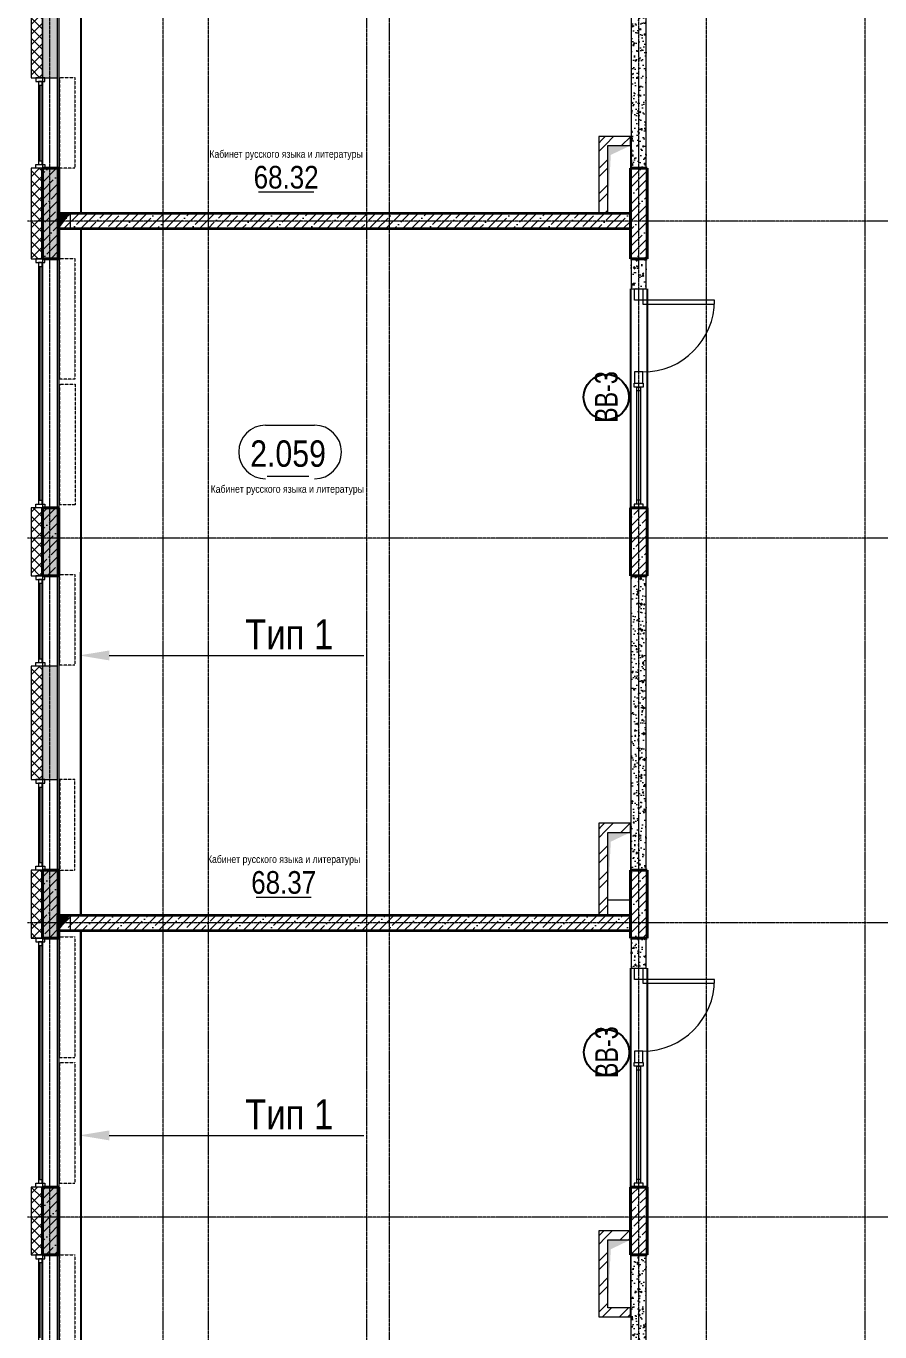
# Model space of a CAD drawing. Header units: millimetres. Extents: x -65509 to 912790, y 446 to 713294.
# Drawn here: x 236380 to 247690, y 167156 to 184458 of the extents above; entities that cross this region are included whole.
import ezdxf
from ezdxf import colors
from ezdxf.entities.mleader import LeaderData, LeaderLine
from ezdxf.enums import TextEntityAlignment as Align
from ezdxf.math import Vec2, Vec3

# ---------------------------------------------------------------- set-up
doc = ezdxf.new("R2010")
doc.units = ezdxf.units.MM
doc.linetypes.add('CENTER2', pattern=[28.575, 19.05, -3.175, 3.175, -3.175])
doc.linetypes.add('HIDDEN2', pattern=[4.7625, 3.175, -1.5875])
doc.layers.get('Defpoints').update_dxf_attribs({"color": 250})
for name, color, linetype, lineweight in [('A-AREA', 250, 'Continuous', 15), ('A-Wall_Материал_Газоблок_Контур', 250, 'Continuous', 0), ('АР_Area', 250, 'Continuous', 5), ('АР_Витраж', 250, 'Continuous', 13), ('АР_Витраж марка', 250, 'Continuous', 9), ('АР_Двери_витраж', 250, 'Continuous', 9), ('АР_Колонны', 250, 'Continuous', 30), ('АР_Окна', 250, 'Continuous', 5), ('АР_площадь пом', 250, 'Continuous', 5), ('АР_Стены ЖБ', 250, 'Continuous', 35), ('АР_Стены кирпич', 250, 'Continuous', 20), ('АР_Стены ПЕНОблок', 250, 'Continuous', 20), ('АР_Утеплитель', 250, 'Continuous', 0), ('АР_Штриховка', 250, 'Continuous', 0), ('КМ_Фахверки', 250, 'Continuous', 25), ('ОВ_Отопление', 250, 'Continuous', 5), ('ОВ_Шахты', 250, 'Continuous', 5), ('Размеры зашивки ГКЛ', 250, 'Continuous', 0), ('РД_Оси_100', 250, 'Continuous', 0), ('РД_проем_инж перемыч_фахверк', 250, 'Continuous', 18)]:
    doc.layers.add(name, color=color, linetype=linetype, lineweight=lineweight)
doc.layers.add('АР_Отопительные приборы', color=1, linetype='HIDDEN2', lineweight=0, true_color=0xff0000)
doc.layers.add('Зашивка радиаторов тип 1 (фанера и МДФ)', color=7, linetype='Continuous', lineweight=0, true_color=0x000085)
doc.layers.add('РД_Витраж_вн', color=250, linetype='Continuous')
doc.layers.add('РД_Проем', color=250, linetype='Continuous', lineweight=0, plot=False)
doc.styles.add('Arial_09', font='ARIALN.TTF', dxfattribs={"width": 0.9})
doc.styles.add('style1', font='ARIALN.TTF')
pattern_1 = [(45, (142195.16, 127275.07), (-112.2532, 112.2532), []), (45, (142307.41, 127275.07), (-112.2532, 112.2532), [198.4375, -39.6875, 0, -39.6875])]
pattern_2 = [(45, (142195.16, 127275.07), (-112.2532, 112.2532), []), (45, (142307.41, 127275.07), (-112.2532, 112.2532), [198.4375, -39.6875, 0, -39.6875])]
pattern_3 = [(45, (142195.16, 127275.07), (-168.3798, 168.3798), []), (45, (142307.4, 127275.07), (-168.3798, 168.3798), [])]
pattern_4 = [(45, (142195.16, 127275.07), (-168.3798, 168.3798), []), (45, (142307.4, 127275.07), (-168.3798, 168.3798), [])]

# ---------------------------------------------------------------- blocks, each defined once
blk = doc.blocks.new('СОШ_2200_АР_ОСИ_М100_28.05.24')
at = {"layer": 'РД_Оси_100', "linetype": 'CENTER2'}
for p, q in [((94500, -6155), (94500, 139938.679)), ((96000, -6155), (96000, 139938.679)), ((102300, -6155), (102300, 139938.679)), ((119910, 54600), (94200, 54600)), ((119910, 50400), (94200, 50400)), ((119910, 45300), (94200, 45300)), ((119910, 41400), (94200, 41400))]:
    blk.add_line(p, q, dxfattribs=at)
for points in [[(96600, -6155), (96600, 139938.679)], [(98700, -6194.98), (98700, 139538.679), (98550, 139938.679)], [(99000, -6195.83), (99000, 139538.679), (99150, 139938.679)], [(103200, -6155), (103200, 139938.679)], [(105300, -6155), (105300, 139938.679)]]:
    blk.add_lwpolyline(points, dxfattribs=at)
blk = doc.blocks.new('otv_в_стене')
at = {"linetype": 'Continuous'}
blk.add_lwpolyline([(0, -1), (0, 0), (1, 0), (1, -1)], close=True, dxfattribs=at)
blk.add_solid([(0, -1), (0, 0), (0.5, -0.5), (1, 0)], dxfattribs=at)
blk = doc.blocks.new('otv')
at = {"linetype": 'Continuous'}
blk.add_lwpolyline([(0, -1), (0, 0), (1, 0), (1, -1)], close=True, dxfattribs=at)
blk.add_solid([(0, -1), (0, 0), (0.135, -0.137), (1, 0)], dxfattribs=at)
blk = doc.blocks.new('MOK-МаркаПом_овал_ареал')
for p, q in [((-2.99, 3.76), (3.52, 3.76)), ((-2.75, -3), (2.75, -3))]:
    blk.add_line(p, q)
for centre, radius, start, end in [((-2.99, 0.21), 3.55, 90, 270), ((3.52, 0.21), 3.55, 270, 90), ((-7.41, 0), 7.16, 0, 0.001)]:
    blk.add_arc(centre, radius, start, end)
at = {"color": 0, "style": 'style1'}
blk.add_attdef('АР-ПОМЕЩЕНИЕ:НОМЕР', text='', height=3, dxfattribs=at).set_placement((0.26, 0), align=Align.MIDDLE)
blk = doc.blocks.new('MOK-МаркаПомещения1')
at = {"layer": 'A-AREA', "color": 0}
blk.add_line((-3.65, -1.94), (3.65, -1.94), dxfattribs=at)
at = {"layer": 'A-AREA', "color": 0, "style": 'style1'}
blk.add_attdef('АР-ПОМЕЩЕНИЕ:ПЛОЩАДЬ', text='', height=3, dxfattribs=at).set_placement((0, 0), align=Align.MIDDLE)
at = {"layer": 'Defpoints', "style": 'style1', "flags": 8}
blk.add_attdef('АР-ПОМЕЩЕНИЕ:НАИМЕНОВАНИЕ', text='', height=1, dxfattribs=at).set_placement((0, 2.96), align=Align.MIDDLE)
blk = doc.blocks.new('МаркаВитража1')
at = {"layer": 'Defpoints'}
blk.add_circle((0, 0), 3, dxfattribs=at)
at = {"color": 0, "linetype": 'ByBlock', "lineweight": -2, "style": 'Arial_09', "width": 0.9}
blk.add_attdef('АР-ОКНО:НАИМЕНОВАНИЕ', text='', height=3, dxfattribs=at).set_placement((0, 0), align=Align.MIDDLE)

msp = doc.modelspace()

# ---------------------------------------------------------------- hatches: boundary and pattern name
at = {"layer": 'АР_Штриховка', "linetype": 'Continuous', "lineweight": 0}
h = msp.add_hatch(dxfattribs=at)
h.set_pattern_fill('ANSI37', color=256, scale=30, style=0)
h.set_pattern_definition([(45, (142195.16, 127275.07), (-67.35192, 67.35192), []), (135, (142195.16, 127275.07), (-67.35192, -67.35192), [])])
h.paths.add_polyline_path([(236445.157, 141375.073), (236595.157, 141375.073), (236595.157, 148675.073), (236445.157, 148675.073)], flags=0)
h.paths.add_polyline_path([(236445.157, 151075.073), (236595.157, 151075.073), (236595.157, 152275.073), (236445.157, 152275.073)], flags=0)
h.paths.add_polyline_path([(236445.157, 153475.073), (236595.157, 153475.073), (236595.157, 154375.073), (236445.157, 154375.073)], flags=0)
h.paths.add_polyline_path([(236445.157, 156475.073), (236595.157, 156475.073), (236595.157, 158575.073), (236445.157, 158575.073)], flags=0)
h.paths.add_polyline_path([(236445.157, 159775.073), (236595.157, 159775.073), (236595.157, 160675.073), (236445.157, 160675.073)], flags=0)
h.paths.add_polyline_path([(236445.157, 163975.073), (236595.157, 163975.073), (236595.157, 164875.073), (236445.157, 164875.073)], flags=0)
h.paths.add_polyline_path([(236445.157, 166075.073), (236595.157, 166075.073), (236595.157, 166975.073), (236445.157, 166975.073)], flags=0)
h.paths.add_polyline_path([(236445.157, 168175.073), (236595.157, 168175.073), (236595.157, 169075.073), (236445.157, 169075.073)], flags=0)
h.paths.add_polyline_path([(236445.157, 172375.073), (236595.157, 172375.073), (236595.157, 173275.073), (236445.157, 173275.073)], flags=0)
h.paths.add_polyline_path([(236445.157, 174475.073), (236595.157, 174475.073), (236595.157, 175975.073), (236445.157, 175975.073)], flags=0)
h.paths.add_polyline_path([(236445.157, 177175.073), (236595.157, 177175.073), (236595.157, 178075.073), (236445.157, 178075.073)], flags=0)
h.paths.add_polyline_path([(236445.157, 181375.073), (236595.157, 181375.073), (236595.157, 182575.073), (236445.157, 182575.073)], flags=0)
h.paths.add_polyline_path([(236445.157, 183775.073), (236595.157, 183775.073), (236595.157, 184675.073), (236445.157, 184675.073)], flags=0)
h.paths.add_polyline_path([(236445.157, 185875.073), (236595.157, 185875.073), (236595.157, 186775.073), (236445.157, 186775.073)], flags=0)
h.paths.add_polyline_path([(236445.157, 190075.073), (236595.157, 190075.073), (236595.157, 191375.073), (236445.157, 191375.073)], flags=0)
h = msp.add_hatch(dxfattribs=at)
h.set_pattern_fill('AR-CONC', color=256, style=0)
h.set_pattern_definition([(50, (142195.16, 127275.07), (182.18467, -15.93909), [19.05, -209.55]), (355, (142195.16, 127275.07), (-35.24342, 191.05685), [15.24, -167.64058]), (100.45144, (142210.34, 127273.74), (146.94125, 175.11775), [16.19, -178.09024]), (46.1842, (142195.16, 127325.87), (271.07904, -42.04233), [28.575, -314.325]), (96.63556, (142217.75, 127322.37), (237.40413, 247.4261), [24.285, -267.1356]), (351.18415, (142195.16, 127325.87), (237.4041, 247.4261), [22.86, -251.4597]), (21, (142220.56, 127313.17), (151.6144, -102.2652), [19.05, -209.55]), (326, (142220.56, 127313.17), (61.80203, 184.18797), [15.24, -167.64]), (71.45144, (142233.2, 127304.65), (213.41642, 81.92277), [16.19, -178.08994]), (37.5, (142195.16, 127275.07), (3.088603, 84.55504), [0, -165.608, 0, -170.18, 0, -168.275]), (7.5, (142195.16, 127275.07), (66.81966, 100.180575), [0, -97.028, 0, -161.798, 0, -64.135]), (327.5, (142138.515, 127275.07), (135.590595, -5.728744), [0, -63.5, 0, -198.12, 0, -262.89]), (317.5, (142113.12, 127275.07), (148.12918, 25.42649), [0, -82.55, 0, -131.572, 0, -186.69])])
h.paths.add_polyline_path([(236595.157, 141375.073), (236795.157, 141375.073), (236795.157, 148675.073), (236595.157, 148675.073)], flags=0)
h.paths.add_polyline_path([(236595.157, 151075.073), (236795.157, 151075.073), (236795.157, 152275.073), (236595.157, 152275.073)], flags=0)
h.paths.add_polyline_path([(236595.157, 153475.073), (236795.157, 153475.073), (236795.157, 154375.073), (236595.157, 154375.073)], flags=0)
h.paths.add_polyline_path([(236595.157, 156475.073), (236795.157, 156475.073), (236795.157, 158575.073), (236595.157, 158575.073)], flags=0)
h.paths.add_polyline_path([(236595.157, 159775.073), (236795.157, 159775.073), (236795.157, 160675.073), (236595.157, 160675.073)], flags=0)
h.paths.add_polyline_path([(236595.157, 163975.073), (236795.157, 163975.073), (236795.157, 164875.073), (236595.157, 164875.073)], flags=0)
h.paths.add_polyline_path([(236595.157, 166075.073), (236795.157, 166075.073), (236795.157, 166975.073), (236595.157, 166975.073)], flags=0)
h.paths.add_polyline_path([(236595.157, 168175.073), (236795.157, 168175.073), (236795.157, 169075.073), (236595.157, 169075.073)], flags=0)
h.paths.add_polyline_path([(236595.157, 172375.073), (236795.157, 172375.073), (236795.157, 173275.073), (236595.157, 173275.073)], flags=0)
h.paths.add_polyline_path([(236595.157, 174475.073), (236795.157, 174475.073), (236795.157, 175975.073), (236595.157, 175975.073)], flags=0)
h.paths.add_polyline_path([(236595.157, 177175.073), (236795.157, 177175.073), (236795.157, 178075.073), (236595.157, 178075.073)], flags=0)
h.paths.add_polyline_path([(236595.157, 181375.073), (236795.157, 181375.073), (236795.157, 182575.073), (236595.157, 182575.073)], flags=0)
h.paths.add_polyline_path([(236595.157, 183775.073), (236795.157, 183775.073), (236795.157, 184675.073), (236595.157, 184675.073)], flags=0)
h.paths.add_polyline_path([(236595.157, 185875.073), (236795.157, 185875.073), (236795.157, 186775.073), (236595.157, 186775.073)], flags=0)
h.paths.add_polyline_path([(236595.157, 190075.073), (236795.157, 190075.073), (236795.157, 191375.073), (236595.157, 191375.073)], flags=0)
h = msp.add_hatch(dxfattribs=at)
h.set_pattern_fill('AR-CONC', color=256, angle=-315, style=0)
h.set_pattern_definition([(95, (142195.16, 127275.07), (140.09465, 117.55338), [19.05, -209.55]), (40, (142195.16, 127275.07), (-160.01845, 110.17673), [15.24, -167.64058]), (145.45144, (142206.83, 127284.87), (-19.9238, 227.7301), [16.19, -178.09024]), (91.1842, (142159.24, 127311), (221.41024, 161.9534), [28.575, -314.325]), (141.63556, (142177.7, 127324.5), (-7.0866, 342.82676), [24.285, -267.1356]), (36.18415, (142159.24, 127311), (-7.0866, 342.82676), [22.85997, -251.4597]), (66, (142186.18, 127319.97), (179.51998, 34.89515), [19.05, -209.55]), (11, (142186.18, 127319.97), (-86.53993, 173.9412), [15.24, -167.64]), (116.45145, (142201.14, 127322.88), (92.98005, 208.83634), [16.19, -178.08994]), (82.5, (142195.16, 127275.07), (-57.60547, 61.973414), [0, -165.608, 0, -170.18, 0, -168.275]), (52.5, (142195.16, 127275.07), (-23.58973, 118.087), [0, -97.028, 0, -161.798, 0, -64.135]), (12.5, (142155.105, 127235.02), (99.927863, 91.826196), [0, -63.5, 0, -198.12, 0, -262.89]), (2.5, (142137.14, 127217.06), (86.7639, 122.72239), [0, -82.55, 0, -131.572, 0, -186.69])])
h.paths.add_polyline_path([(244595.157, 185576.073), (244395.157, 185576.073), (244395.157, 182875.073), (244595.157, 182875.073)], flags=0)
h.paths.add_polyline_path([(244595.157, 182875.073), (244395.157, 182875.073), (244395.157, 182574.071), (244595.157, 182574.071)], flags=0)
h = msp.add_hatch(dxfattribs=at)
h.set_pattern_fill('ANSI32', color=256, scale=25, style=0)
h.set_pattern_definition(pattern_3)
h.paths.add_polyline_path([(243965.157, 181975.073), (244085.157, 181975.073), (244085.157, 182875.073), (243965.157, 182995.073)], flags=0)
h = msp.add_hatch(dxfattribs=at)
h.set_pattern_fill('ANSI32', color=256, scale=25, style=0)
h.set_pattern_definition(pattern_4)
h.paths.add_polyline_path([(243965.157, 182995.073), (244085.157, 182875.073), (244385.157, 182875.073), (244385.157, 182995.073)], flags=0)
at = {"layer": 'АР_Штриховка', "linetype": 'Continuous', "lineweight": 5}
h = msp.add_hatch(dxfattribs=at)
h.set_pattern_fill('ANSI35', color=256, scale=25, style=0)
h.set_pattern_definition(pattern_2)
h.paths.add_polyline_path([(236595.157, 181375.073), (236815.157, 181375.073), (236815.157, 182575.073), (236595.157, 182575.073)], flags=0)
h = msp.add_hatch(dxfattribs=at)
h.set_pattern_fill('ANSI35', color=256, scale=25, style=0)
h.set_pattern_definition(pattern_2)
h.paths.add_polyline_path([(244385.157, 181375.073), (244605.157, 181375.073), (244605.157, 182575.071), (244385.157, 182575.071)], flags=0)
h = msp.add_hatch(dxfattribs=at)
h.set_pattern_fill('ANSI35', color=256, scale=25, style=0)
h.set_pattern_definition([(45, (142195.16, 127275.07), (-112.2532, 112.2532), []), (45, (142307.41, 127275.07), (-112.2532, 112.2532), [198.4375, -39.6875, 0, -39.6875])])
h.paths.add_polyline_path([(236815.157, 181975.073), (236815.157, 181775.073), (244385.157, 181775.073), (244385.157, 181975.073)], flags=0)
at = {"layer": 'АР_Штриховка', "linetype": 'Continuous', "lineweight": 0}
h = msp.add_hatch(dxfattribs=at)
h.set_pattern_fill('AR-CONC', color=256, angle=-315, style=0)
h.set_pattern_definition([(95, (142195.16, 127275.07), (140.09465, 117.55338), [19.05, -209.55]), (40, (142195.16, 127275.07), (-160.01845, 110.17673), [15.24, -167.64058]), (145.45144, (142206.83, 127284.87), (-19.9238, 227.7301), [16.19, -178.09024]), (91.1842, (142159.24, 127311), (221.41024, 161.9534), [28.575, -314.325]), (141.63556, (142177.7, 127324.5), (-7.0866, 342.82676), [24.285, -267.1356]), (36.18415, (142159.24, 127311), (-7.0866, 342.82676), [22.86, -251.4597]), (66, (142186.18, 127319.97), (179.51998, 34.89515), [19.05, -209.55]), (11, (142186.18, 127319.97), (-86.53993, 173.9412), [15.24, -167.64]), (116.45145, (142201.14, 127322.88), (92.98005, 208.83634), [16.19, -178.08994]), (82.5, (142195.16, 127275.07), (-57.60547, 61.973414), [0, -165.608, 0, -170.18, 0, -168.275]), (52.5, (142195.16, 127275.07), (-23.58973, 118.087), [0, -97.028, 0, -161.798, 0, -64.135]), (12.5, (142155.105, 127235.02), (99.927863, 91.826196), [0, -63.5, 0, -198.12, 0, -262.89]), (2.5, (142137.14, 127217.06), (86.7639, 122.72239), [0, -82.55, 0, -131.572, 0, -186.69])])
h.paths.add_polyline_path([(244595.157, 181376.073), (244395.157, 181376.073), (244395.157, 180975.073), (244595.157, 180975.073)], flags=0)
h.paths.add_polyline_path([(244595.157, 178074.925), (244395.157, 178074.925), (244395.157, 178074.073), (244595.157, 178074.073)], flags=0)
at = {"layer": 'АР_Штриховка', "linetype": 'Continuous', "lineweight": 5}
h = msp.add_hatch(dxfattribs=at)
h.set_pattern_fill('ANSI35', color=256, scale=25, style=0)
h.set_pattern_definition(pattern_1)
h.paths.add_polyline_path([(236815.157, 178075.073), (236595.157, 178075.073), (236595.157, 177175.073), (236815.157, 177175.073)], flags=0)
h = msp.add_hatch(dxfattribs=at)
h.set_pattern_fill('ANSI35', color=256, scale=25, style=0)
h.set_pattern_definition(pattern_1)
h.paths.add_polyline_path([(244605.157, 178075.073), (244385.157, 178075.073), (244385.157, 177175.073), (244605.157, 177175.073)], flags=0)
at = {"layer": 'АР_Штриховка', "linetype": 'Continuous', "lineweight": 0}
h = msp.add_hatch(dxfattribs=at)
h.set_pattern_fill('AR-CONC', color=256, angle=-315, style=0)
h.set_pattern_definition([(95, (142195.16, 127275.07), (140.09465, 117.55338), [19.05, -209.55]), (40, (142195.16, 127275.07), (-160.01845, 110.17673), [15.24, -167.64058]), (145.45144, (142206.83, 127284.87), (-19.9238, 227.7301), [16.19, -178.09024]), (91.1842, (142159.24, 127311), (221.41024, 161.9534), [28.575, -314.325]), (141.63556, (142177.7, 127324.5), (-7.0866, 342.82676), [24.285, -267.1356]), (36.18415, (142159.24, 127311), (-7.0866, 342.82676), [22.86, -251.4597]), (66, (142186.18, 127319.97), (179.51998, 34.89515), [19.05, -209.55]), (11, (142186.18, 127319.97), (-86.53993, 173.9412), [15.24, -167.64]), (116.45145, (142201.14, 127322.88), (92.98005, 208.83634), [16.19, -178.08994]), (82.5, (142195.16, 127275.07), (-57.60547, 61.973414), [0, -165.608, 0, -170.18, 0, -168.275]), (52.5, (142195.16, 127275.07), (-23.58973, 118.087), [0, -97.028, 0, -161.798, 0, -64.135]), (12.5, (142155.105, 127235.02), (99.927863, 91.826196), [0, -63.5, 0, -198.12, 0, -262.89]), (2.5, (142137.14, 127217.06), (86.7639, 122.72239), [0, -82.55, 0, -131.572, 0, -186.69])])
h.paths.add_polyline_path([(244595.157, 177176.073), (244395.157, 177176.073), (244395.157, 173775.073), (244595.157, 173775.073)], flags=0)
h.paths.add_polyline_path([(244595.157, 173775.073), (244395.157, 173775.073), (244395.157, 173274.073), (244595.157, 173274.073)], flags=0)
h = msp.add_hatch(dxfattribs=at)
h.set_pattern_fill('ANSI32', color=256, scale=25, style=0)
h.set_pattern_definition([(45, (142195.16, 127275.07), (-168.3798, 168.3798), []), (45, (142307.4, 127275.07), (-168.3798, 168.3798), [])])
h.paths.add_polyline_path([(243965.157, 172675.073), (244085.157, 172675.073), (244085.157, 173775.073), (243965.157, 173895.073)], flags=0)
h = msp.add_hatch(dxfattribs=at)
h.set_pattern_fill('ANSI32', color=256, scale=25, style=0)
h.set_pattern_definition(pattern_4)
h.paths.add_polyline_path([(243965.157, 173895.073), (244085.157, 173775.073), (244385.157, 173775.073), (244385.157, 173895.073)], flags=0)
at = {"layer": 'АР_Штриховка', "linetype": 'Continuous', "lineweight": 5}
h = msp.add_hatch(dxfattribs=at)
h.set_pattern_fill('ANSI35', color=256, scale=25, style=0)
h.set_pattern_definition(pattern_1)
h.paths.add_polyline_path([(236815.157, 173275.073), (236595.157, 173275.073), (236595.157, 172375.073), (236815.157, 172375.073)], flags=0)
h = msp.add_hatch(dxfattribs=at)
h.set_pattern_fill('ANSI35', color=256, scale=25, style=0)
h.set_pattern_definition(pattern_1)
h.paths.add_polyline_path([(244605.157, 173275.073), (244385.157, 173275.073), (244385.157, 172375.073), (244605.157, 172375.073)], flags=0)
h = msp.add_hatch(dxfattribs=at)
h.set_pattern_fill('ANSI35', color=256, scale=25, style=0)
h.set_pattern_definition([(45, (142195.16, 127275.07), (-112.2532, 112.2532), []), (45, (142307.41, 127275.07), (-112.2532, 112.2532), [198.4375, -39.6875, 0, -39.6875])])
h.paths.add_polyline_path([(236795.157, 172675.073), (236795.157, 172475.073), (244385.157, 172475.073), (244385.157, 172675.073)], flags=0)
at = {"layer": 'АР_Штриховка', "linetype": 'Continuous', "lineweight": 0}
h = msp.add_hatch(dxfattribs=at)
h.set_pattern_fill('AR-CONC', color=256, angle=-315, style=0)
h.set_pattern_definition([(95, (142195.16, 127275.07), (140.09465, 117.55338), [19.05, -209.55]), (40, (142195.16, 127275.07), (-160.01845, 110.17673), [15.24, -167.64058]), (145.45144, (142206.83, 127284.87), (-19.9238, 227.7301), [16.19, -178.09024]), (91.1842, (142159.24, 127311), (221.41024, 161.9534), [28.575, -314.325]), (141.63556, (142177.7, 127324.5), (-7.0866, 342.82676), [24.285, -267.1356]), (36.18415, (142159.24, 127311), (-7.0866, 342.82676), [22.86, -251.4597]), (66, (142186.18, 127319.97), (179.51998, 34.89515), [19.05, -209.55]), (11, (142186.18, 127319.97), (-86.53993, 173.9412), [15.24, -167.64]), (116.45145, (142201.14, 127322.88), (92.98005, 208.83634), [16.19, -178.08994]), (82.5, (142195.16, 127275.07), (-57.60547, 61.973414), [0, -165.608, 0, -170.18, 0, -168.275]), (52.5, (142195.16, 127275.07), (-23.58973, 118.087), [0, -97.028, 0, -161.798, 0, -64.135]), (12.5, (142155.105, 127235.02), (99.927863, 91.826196), [0, -63.5, 0, -198.12, 0, -262.89]), (2.5, (142137.14, 127217.06), (86.7639, 122.72239), [0, -82.55, 0, -131.572, 0, -186.69])])
h.paths.add_polyline_path([(244595.157, 172376.073), (244395.157, 172376.073), (244395.157, 171975.073), (244595.157, 171975.073)], flags=0)
h.paths.add_polyline_path([(244595.157, 169074.925), (244395.157, 169074.925), (244395.157, 169074.073), (244595.157, 169074.073)], flags=0)
at = {"layer": 'АР_Штриховка', "linetype": 'Continuous', "lineweight": 5}
h = msp.add_hatch(dxfattribs=at)
h.set_pattern_fill('ANSI35', color=256, scale=25, style=0)
h.set_pattern_definition(pattern_1)
h.paths.add_polyline_path([(236815.157, 169075.073), (236595.157, 169075.073), (236595.157, 168175.073), (236815.157, 168175.073)], flags=0)
h = msp.add_hatch(dxfattribs=at)
h.set_pattern_fill('ANSI35', color=256, scale=25, style=0)
h.set_pattern_definition(pattern_1)
h.paths.add_polyline_path([(244605.157, 169075.073), (244385.157, 169075.073), (244385.157, 168175.073), (244605.157, 168175.073)], flags=0)
at = {"layer": 'АР_Штриховка', "linetype": 'Continuous', "lineweight": 0}
h = msp.add_hatch(dxfattribs=at)
h.set_pattern_fill('ANSI32', color=256, scale=25, style=0)
h.set_pattern_definition(pattern_3)
h.paths.add_polyline_path([(243965.157, 167355.073), (244085.157, 167475.073), (244085.157, 168375.073), (243965.157, 168495.073)], flags=0)
h = msp.add_hatch(dxfattribs=at)
h.set_pattern_fill('ANSI32', color=256, scale=25, style=0)
h.set_pattern_definition(pattern_4)
h.paths.add_polyline_path([(243965.157, 168495.073), (244085.157, 168375.073), (244385.157, 168375.073), (244385.157, 168495.073)], flags=0)
h = msp.add_hatch(dxfattribs=at)
h.set_pattern_fill('AR-CONC', color=256, angle=-315, style=0)
h.set_pattern_definition([(95, (142195.16, 127275.07), (140.09465, 117.55338), [19.05, -209.55]), (40, (142195.16, 127275.07), (-160.01845, 110.17673), [15.24, -167.64058]), (145.45144, (142206.83, 127284.87), (-19.9238, 227.7301), [16.19, -178.09024]), (91.1842, (142159.24, 127311), (221.41024, 161.9534), [28.575, -314.325]), (141.63556, (142177.7, 127324.5), (-7.0866, 342.82676), [24.285, -267.1356]), (36.18415, (142159.24, 127311), (-7.0866, 342.82676), [22.86, -251.4597]), (66, (142186.18, 127319.97), (179.51998, 34.89515), [19.05, -209.55]), (11, (142186.18, 127319.97), (-86.53993, 173.9412), [15.24, -167.64]), (116.45145, (142201.14, 127322.88), (92.98005, 208.83634), [16.19, -178.08994]), (82.5, (142195.16, 127275.07), (-57.60547, 61.973414), [0, -165.608, 0, -170.18, 0, -168.275]), (52.5, (142195.16, 127275.07), (-23.58973, 118.087), [0, -97.028, 0, -161.798, 0, -64.135]), (12.5, (142155.105, 127235.02), (99.927863, 91.826196), [0, -63.5, 0, -198.12, 0, -262.89]), (2.5, (142137.14, 127217.06), (86.7639, 122.72239), [0, -82.55, 0, -131.572, 0, -186.69])])
h.paths.add_polyline_path([(244595.157, 168176.073), (244395.157, 168176.073), (244395.157, 167475.073), (244595.157, 167475.073)], flags=0)
h.paths.add_polyline_path([(244595.157, 167475.073), (244395.157, 167475.073), (244395.157, 164874.073), (244595.157, 164874.073)], flags=0)
h = msp.add_hatch(dxfattribs=at)
h.set_pattern_fill('ANSI32', color=256, scale=25, style=0)
h.set_pattern_definition([(45, (142195.16, 127275.07), (-168.3798, 168.3798), []), (45, (142307.4, 127275.07), (-168.3798, 168.3798), [])])
h.paths.add_polyline_path([(244385.157, 167355.073), (244385.157, 167475.073), (244085.157, 167475.073), (243965.157, 167355.073)], flags=0)

# ---------------------------------------------------------------- linework, layer by layer
at = {"layer": 'A-Wall_Материал_Газоблок_Контур', "linetype": 'Continuous', "lineweight": 0}
for p, q in [((236795.157, 182575.073), (236795.157, 183775.073)), ((236795.157, 178075.073), (236795.157, 181375.073)), ((236795.157, 175975.073), (236795.157, 177175.073)), ((236795.157, 173275.073), (236795.157, 174475.073)), ((236795.157, 169075.073), (236795.157, 172375.073)), ((236795.157, 166975.073), (236795.157, 168175.073))]:
    msp.add_line(p, q, dxfattribs=at)
at = {"layer": 'АР_Витраж', "linetype": 'Continuous', "lineweight": 5}
for p, q in [((244385.157, 178074.925), (244385.157, 179725.073)), ((244605.157, 178074.925), (244605.157, 179725.073)), ((244385.157, 169074.925), (244385.157, 170725.073)), ((244605.157, 169074.925), (244605.157, 170725.073))]:
    msp.add_line(p, q, dxfattribs=at)
at = {"layer": 'АР_Витраж', "linetype": 'Continuous', "lineweight": 13}
for p, q in [((244520.157, 179625.073), (244470.157, 179625.073)), ((244495.157, 178174.925), (244495.157, 179625.073)), ((244520.157, 178174.925), (244470.157, 178174.925)), ((244520.157, 170625.073), (244470.157, 170625.073)), ((244495.157, 169174.925), (244495.157, 170625.073)), ((244520.157, 169174.925), (244470.157, 169174.925))]:
    msp.add_line(p, q, dxfattribs=at)
for points in [[(244435.157, 179675.073), (244435.157, 179725.073), (244555.157, 179725.073), (244555.157, 179675.073)], [(244520.157, 178124.925), (244470.157, 178124.925), (244470.157, 179675.073), (244520.157, 179675.073)], [(244435.157, 178124.925), (244435.157, 178074.925), (244555.157, 178074.925), (244555.157, 178124.925)], [(244435.157, 170675.073), (244435.157, 170725.073), (244555.157, 170725.073), (244555.157, 170675.073)], [(244520.157, 169124.925), (244470.157, 169124.925), (244470.157, 170675.073), (244520.157, 170675.073)], [(244435.157, 169124.925), (244435.157, 169074.925), (244555.157, 169074.925), (244555.157, 169124.925)]]:
    msp.add_lwpolyline(points, close=True, dxfattribs=at)
at = {"layer": 'АР_Двери_витраж', "linetype": 'Continuous', "lineweight": 9}
for points in [[(244440.157, 180825.073), (244440.157, 180975.073), (244550.157, 180975.073), (244550.157, 180825.073)], [(244550.157, 180825.073), (244550.157, 180775.073), (245500.157, 180775.073), (245500.157, 180825.073)], [(244440.157, 179875.073), (244440.157, 179725.073), (244550.157, 179725.073), (244550.157, 179875.073)], [(244440.157, 171825.073), (244440.157, 171975.073), (244550.157, 171975.073), (244550.157, 171825.073)], [(244550.157, 171825.073), (244550.157, 171775.073), (245500.157, 171775.073), (245500.157, 171825.073)], [(244440.157, 170875.073), (244440.157, 170725.073), (244550.157, 170725.073), (244550.157, 170875.073)]]:
    msp.add_lwpolyline(points, close=True, dxfattribs=at)
for centre in [(244550.157, 180825.073), (244550.157, 171825.073)]:
    msp.add_arc(centre, 950, 270, 0, dxfattribs=at)
at = {"layer": 'АР_Колонны', "linetype": 'HIDDEN2', "lineweight": 25}
for p, q in [((236595.157, 182575.073), (236815.157, 182575.073)), ((236595.157, 181375.073), (236595.157, 182575.073)), ((236815.157, 182575.073), (236815.157, 181375.073)), ((244385.157, 182575.071), (244605.157, 182575.071)), ((244385.157, 181375.073), (244385.157, 182575.071)), ((244605.157, 182575.071), (244605.157, 181375.073)), ((236815.157, 181375.073), (236595.157, 181375.073)), ((244605.157, 181375.073), (244385.157, 181375.073)), ((236595.157, 178075.073), (236815.157, 178075.073)), ((236595.157, 177175.073), (236595.157, 178075.073)), ((236815.157, 178075.073), (236815.157, 177175.073)), ((244385.157, 178075.073), (244605.157, 178075.073)), ((244385.157, 177175.073), (244385.157, 178075.073)), ((244605.157, 178075.073), (244605.157, 177175.073)), ((236815.157, 177175.073), (236595.157, 177175.073)), ((244605.157, 177175.073), (244385.157, 177175.073)), ((236595.157, 173275.073), (236815.157, 173275.073)), ((236595.157, 172375.073), (236595.157, 173275.073)), ((236815.157, 173275.073), (236815.157, 172375.073)), ((244385.157, 173275.073), (244605.157, 173275.073)), ((244385.157, 172375.073), (244385.157, 173275.073)), ((244605.157, 173275.073), (244605.157, 172375.073)), ((236815.157, 172375.073), (236595.157, 172375.073)), ((244605.157, 172375.073), (244385.157, 172375.073)), ((236595.157, 169075.073), (236815.157, 169075.073)), ((236595.157, 168175.073), (236595.157, 169075.073)), ((236815.157, 169075.073), (236815.157, 168175.073)), ((244385.157, 169075.073), (244605.157, 169075.073)), ((244385.157, 168175.073), (244385.157, 169075.073)), ((244605.157, 169075.073), (244605.157, 168175.073)), ((236815.157, 168175.073), (236595.157, 168175.073)), ((244605.157, 168175.073), (244385.157, 168175.073))]:
    msp.add_line(p, q, dxfattribs=at)
at = {"layer": 'АР_Колонны', "linetype": 'Continuous', "lineweight": 35}
for p, q in [((236595.157, 182575.073), (236815.157, 182575.073)), ((236595.157, 181375.073), (236595.157, 182575.073)), ((236815.157, 181375.073), (236815.157, 182575.073)), ((244385.157, 182575.071), (244605.157, 182575.071)), ((244385.157, 181375.073), (244385.157, 182575.071)), ((244605.157, 181375.073), (244605.157, 182575.071)), ((236595.157, 181375.073), (236815.157, 181375.073)), ((244385.157, 181375.073), (244605.157, 181375.073)), ((236595.157, 177175.073), (236595.157, 178075.073)), ((236595.157, 178075.073), (236815.157, 178075.073)), ((236815.157, 177175.073), (236815.157, 178075.073)), ((244385.157, 177175.073), (244385.157, 178075.073)), ((244385.157, 178075.073), (244605.157, 178075.073)), ((244605.157, 177175.073), (244605.157, 178075.073)), ((236595.157, 177175.073), (236815.157, 177175.073)), ((244385.157, 177175.073), (244605.157, 177175.073)), ((236595.157, 172375.073), (236595.157, 173275.073)), ((236595.157, 173275.073), (236815.157, 173275.073)), ((236815.157, 172375.073), (236815.157, 173275.073)), ((244385.157, 172375.073), (244385.157, 173275.073)), ((244385.157, 173275.073), (244605.157, 173275.073)), ((244605.157, 172375.073), (244605.157, 173275.073)), ((236595.157, 172375.073), (236815.157, 172375.073)), ((244385.157, 172375.073), (244605.157, 172375.073)), ((236595.157, 168175.073), (236595.157, 169075.073)), ((236595.157, 169075.073), (236815.157, 169075.073)), ((236815.157, 168175.073), (236815.157, 169075.073)), ((244385.157, 168175.073), (244385.157, 169075.073)), ((244385.157, 169075.073), (244605.157, 169075.073)), ((244605.157, 168175.073), (244605.157, 169075.073)), ((236595.157, 168175.073), (236815.157, 168175.073)), ((244385.157, 168175.073), (244605.157, 168175.073))]:
    msp.add_line(p, q, dxfattribs=at)
at = {"layer": 'АР_Окна', "linetype": 'Continuous', "lineweight": 5}
for p, q in [((236795.157, 182575.073), (236795.157, 183775.073)), ((236542.657, 183675.073), (236592.657, 183675.073)), ((236567.657, 182675.073), (236567.657, 183675.073)), ((236542.657, 182675.073), (236592.657, 182675.073)), ((236795.157, 178075.073), (236795.157, 181375.073)), ((236542.657, 181275.073), (236592.657, 181275.073)), ((236567.657, 178175.073), (236567.657, 181275.073)), ((236542.657, 178175.073), (236592.657, 178175.073)), ((236795.157, 175975.073), (236795.157, 177175.073)), ((236542.657, 177075.073), (236592.657, 177075.073)), ((236567.657, 176075.073), (236567.657, 177075.073)), ((236542.657, 176075.073), (236592.657, 176075.073)), ((236795.157, 173275.073), (236795.157, 174475.073)), ((236542.657, 174375.073), (236592.657, 174375.073)), ((236567.657, 173375.073), (236567.657, 174375.073)), ((236542.657, 173375.073), (236592.657, 173375.073)), ((236795.157, 169075.073), (236795.157, 172375.073)), ((236542.657, 172275.073), (236592.657, 172275.073)), ((236567.657, 169175.073), (236567.657, 172275.073)), ((236542.657, 169175.073), (236592.657, 169175.073)), ((236542.657, 168075.073), (236592.657, 168075.073)), ((236567.657, 167075.073), (236567.657, 168075.073)), ((236795.157, 166975.073), (236795.157, 168175.073))]:
    msp.add_line(p, q, dxfattribs=at)
for points in [[(236627.657, 183725.073), (236627.657, 183775.073), (236507.657, 183775.073), (236507.657, 183725.073)], [(236542.657, 182625.073), (236592.657, 182625.073), (236592.657, 183725.073), (236542.657, 183725.073)], [(236627.657, 182625.073), (236627.657, 182575.073), (236507.657, 182575.073), (236507.657, 182625.073)], [(236627.657, 181325.073), (236627.657, 181375.073), (236507.657, 181375.073), (236507.657, 181325.073)], [(236542.657, 178125.073), (236592.657, 178125.073), (236592.657, 181325.073), (236542.657, 181325.073)], [(236627.657, 178125.073), (236627.657, 178075.073), (236507.657, 178075.073), (236507.657, 178125.073)], [(236627.657, 177125.073), (236627.657, 177175.073), (236507.657, 177175.073), (236507.657, 177125.073)], [(236542.657, 176025.073), (236592.657, 176025.073), (236592.657, 177125.073), (236542.657, 177125.073)], [(236627.657, 176025.073), (236627.657, 175975.073), (236507.657, 175975.073), (236507.657, 176025.073)], [(236627.657, 174425.073), (236627.657, 174475.073), (236507.657, 174475.073), (236507.657, 174425.073)], [(236542.657, 173325.073), (236592.657, 173325.073), (236592.657, 174425.073), (236542.657, 174425.073)], [(236627.657, 173325.073), (236627.657, 173275.073), (236507.657, 173275.073), (236507.657, 173325.073)], [(236627.657, 172325.073), (236627.657, 172375.073), (236507.657, 172375.073), (236507.657, 172325.073)], [(236542.657, 169125.073), (236592.657, 169125.073), (236592.657, 172325.073), (236542.657, 172325.073)], [(236627.657, 169125.073), (236627.657, 169075.073), (236507.657, 169075.073), (236507.657, 169125.073)], [(236627.657, 168125.073), (236627.657, 168175.073), (236507.657, 168175.073), (236507.657, 168125.073)], [(236542.657, 167025.073), (236592.657, 167025.073), (236592.657, 168125.073), (236542.657, 168125.073)]]:
    msp.add_lwpolyline(points, close=True, dxfattribs=at)
at = {"layer": 'АР_Отопительные приборы'}
for points in [[(236825.157, 183777.341), (237025.157, 183777.341), (237025.157, 182577.341), (236825.157, 182577.341)], [(236825.157, 181379.884), (237025.157, 181379.884), (237025.157, 179779.884), (236825.157, 179779.884)], [(236825.157, 179714.095), (237030.529, 179714.095), (237030.529, 178114.651), (236825.157, 178114.651)], [(236825.157, 177191.717), (237025.157, 177191.717), (237025.157, 175991.717), (236825.157, 175991.717)], [(237025.157, 174475.073), (236825.157, 174475.073), (236825.157, 173275.073), (237025.157, 173275.073)], [(237025.157, 170788.663), (236825.157, 170788.663), (236825.157, 172388.663), (237025.157, 172388.663)], [(236825.157, 170723.431), (237025.157, 170723.431), (237025.157, 169123.431), (236825.157, 169123.431)], [(236825.157, 168175.073), (237025.157, 168175.073), (237025.157, 166975.073), (236825.157, 166975.073)]]:
    msp.add_lwpolyline(points, close=True, dxfattribs=at)
at = {"layer": 'АР_Стены ЖБ', "linetype": 'Continuous', "lineweight": 40}
for p, q in [((236815.157, 182575.073), (236595.157, 182575.073)), ((236595.157, 182575.073), (236595.157, 181375.073)), ((236815.157, 181375.073), (236815.157, 182575.073)), ((244605.157, 182575.071), (244385.157, 182575.071)), ((244385.157, 182575.071), (244385.157, 181375.073)), ((244605.157, 181375.073), (244605.157, 182575.071)), ((236595.157, 181375.073), (236815.157, 181375.073)), ((244385.157, 181375.073), (244605.157, 181375.073)), ((236815.157, 178075.073), (236595.157, 178075.073)), ((236595.157, 178075.073), (236595.157, 177175.073)), ((236815.157, 177175.073), (236815.157, 178075.073)), ((244605.157, 178075.073), (244385.157, 178075.073)), ((244385.157, 178075.073), (244385.157, 177175.073)), ((244605.157, 177175.073), (244605.157, 178075.073)), ((236595.157, 177175.073), (236815.157, 177175.073)), ((244385.157, 177175.073), (244605.157, 177175.073)), ((236815.157, 173275.073), (236595.157, 173275.073)), ((236595.157, 173275.073), (236595.157, 172375.073)), ((236815.157, 172375.073), (236815.157, 173275.073)), ((244605.157, 173275.073), (244385.157, 173275.073)), ((244385.157, 173275.073), (244385.157, 172375.073)), ((244605.157, 172375.073), (244605.157, 173275.073)), ((236595.157, 172375.073), (236815.157, 172375.073)), ((244385.157, 172375.073), (244605.157, 172375.073)), ((236815.157, 169075.073), (236595.157, 169075.073)), ((236595.157, 169075.073), (236595.157, 168175.073)), ((236815.157, 168175.073), (236815.157, 169075.073)), ((244605.157, 169075.073), (244385.157, 169075.073)), ((244385.157, 169075.073), (244385.157, 168175.073)), ((244605.157, 168175.073), (244605.157, 169075.073)), ((236595.157, 168175.073), (236815.157, 168175.073)), ((244385.157, 168175.073), (244605.157, 168175.073))]:
    msp.add_line(p, q, dxfattribs=at)
at = {"layer": 'АР_Стены ЖБ', "linetype": 'Continuous', "lineweight": 35}
for p, q in [((236815.157, 181975.073), (236815.157, 181775.073)), ((244385.157, 181975.073), (236815.157, 181975.073)), ((244385.157, 181775.073), (244385.157, 181975.073)), ((236815.157, 181775.073), (244385.157, 181775.073)), ((236795.157, 172675.073), (236795.157, 172475.073)), ((244385.157, 172675.073), (236795.157, 172675.073)), ((244385.157, 172475.073), (244385.157, 172675.073)), ((236795.157, 172475.073), (244385.157, 172475.073))]:
    msp.add_line(p, q, dxfattribs=at)
at = {"layer": 'АР_Стены кирпич', "linetype": 'Continuous', "lineweight": 20}
for p, q in [((243965.157, 182995.073), (243965.157, 181975.073)), ((244385.157, 182995.073), (243965.157, 182995.073)), ((244385.157, 182875.073), (244385.157, 182995.073)), ((244085.157, 181975.073), (244085.157, 182875.073)), ((244085.157, 182875.073), (244385.157, 182875.073)), ((243965.157, 181975.073), (244085.157, 181975.073)), ((243965.157, 173895.073), (243965.157, 172675.073)), ((244385.157, 173895.073), (243965.157, 173895.073)), ((244385.157, 173775.073), (244385.157, 173895.073)), ((244085.157, 172675.073), (244085.157, 173775.073)), ((244085.157, 173775.073), (244385.157, 173775.073)), ((243965.157, 172675.073), (244085.157, 172675.073)), ((243965.157, 168495.073), (243965.157, 167355.073)), ((244385.157, 168495.073), (243965.157, 168495.073)), ((244085.157, 167475.073), (244085.157, 168375.073)), ((244085.157, 168375.073), (244385.157, 168375.073)), ((244385.157, 168375.073), (244385.157, 168495.073)), ((243965.157, 167355.073), (244385.157, 167355.073)), ((244385.157, 167475.073), (244085.157, 167475.073)), ((244385.157, 167355.073), (244385.157, 167475.073))]:
    msp.add_line(p, q, dxfattribs=at)
at = {"layer": 'АР_Стены ПЕНОблок', "linetype": 'Continuous', "lineweight": 20}
for p, q in [((244395.157, 185576.073), (244395.157, 182875.073)), ((244595.157, 182574.071), (244595.157, 185576.073)), ((236595.157, 184675.073), (236595.157, 183775.073)), ((236795.157, 183775.073), (236795.157, 184675.073)), ((236595.157, 183775.073), (236795.157, 183775.073)), ((244395.157, 182875.073), (244395.157, 182574.071)), ((236795.157, 182575.073), (236595.157, 182575.073)), ((236595.157, 182575.073), (236595.157, 181375.073)), ((236795.157, 181375.073), (236795.157, 182575.073)), ((244395.157, 182574.071), (244595.157, 182574.071)), ((236595.157, 181375.073), (236795.157, 181375.073)), ((244595.157, 181376.073), (244395.157, 181376.073)), ((244395.157, 181376.073), (244395.157, 180975.073)), ((244595.157, 180975.073), (244595.157, 181376.073)), ((244395.157, 180975.073), (244595.157, 180975.073)), ((236795.157, 178075.073), (236595.157, 178075.073)), ((236595.157, 178075.073), (236595.157, 177175.073)), ((236795.157, 177175.073), (236795.157, 178075.073)), ((244595.157, 178074.925), (244395.157, 178074.925)), ((244395.157, 178074.925), (244395.157, 178074.073)), ((244395.157, 178074.073), (244595.157, 178074.073)), ((244595.157, 178074.073), (244595.157, 178074.925)), ((236595.157, 177175.073), (236795.157, 177175.073)), ((244395.157, 173274.073), (244395.157, 177176.073)), ((244595.157, 177176.073), (244395.157, 177176.073)), ((244595.157, 173274.073), (244595.157, 177176.073)), ((236795.157, 175975.073), (236595.157, 175975.073)), ((236595.157, 175975.073), (236595.157, 174475.073)), ((236795.157, 174475.073), (236795.157, 175975.073)), ((236595.157, 174475.073), (236795.157, 174475.073)), ((236795.157, 173275.073), (236595.157, 173275.073)), ((236595.157, 173275.073), (236595.157, 172375.073)), ((236795.157, 172375.073), (236795.157, 173275.073)), ((244395.157, 173274.073), (244595.157, 173274.073)), ((236595.157, 172375.073), (236795.157, 172375.073)), ((244595.157, 172376.073), (244395.157, 172376.073)), ((244395.157, 172376.073), (244395.157, 171975.073)), ((244595.157, 171975.073), (244595.157, 172376.073)), ((244395.157, 171975.073), (244595.157, 171975.073)), ((236795.157, 169075.073), (236595.157, 169075.073)), ((236595.157, 169075.073), (236595.157, 168175.073)), ((236795.157, 168175.073), (236795.157, 169075.073)), ((244595.157, 169074.925), (244395.157, 169074.925)), ((244395.157, 169074.925), (244395.157, 169074.073)), ((244395.157, 169074.073), (244595.157, 169074.073)), ((244595.157, 169074.073), (244595.157, 169074.925)), ((236595.157, 168175.073), (236795.157, 168175.073)), ((244395.157, 164874.073), (244395.157, 168176.073)), ((244595.157, 168176.073), (244395.157, 168176.073)), ((244595.157, 167475.073), (244595.157, 168176.073)), ((244595.157, 164874.073), (244595.157, 167475.073))]:
    msp.add_line(p, q, dxfattribs=at)
at = {"layer": 'АР_Утеплитель', "linetype": 'Continuous', "lineweight": 0}
for p, q in [((236445.157, 184675.073), (236445.157, 183775.073)), ((236595.157, 183775.073), (236595.157, 184675.073)), ((236445.157, 183775.073), (236595.157, 183775.073)), ((236595.157, 182575.073), (236445.157, 182575.073)), ((236445.157, 182575.073), (236445.157, 181375.073)), ((236595.157, 181375.073), (236595.157, 182575.073)), ((236445.157, 181375.073), (236595.157, 181375.073)), ((236595.157, 178075.073), (236445.157, 178075.073)), ((236445.157, 178075.073), (236445.157, 177175.073)), ((236595.157, 177175.073), (236595.157, 178075.073)), ((236445.157, 177175.073), (236595.157, 177175.073)), ((236595.157, 175975.073), (236445.157, 175975.073)), ((236445.157, 175975.073), (236445.157, 174475.073)), ((236595.157, 174475.073), (236595.157, 175975.073)), ((236445.157, 174475.073), (236595.157, 174475.073)), ((236595.157, 173275.073), (236445.157, 173275.073)), ((236445.157, 173275.073), (236445.157, 172375.073)), ((236595.157, 172375.073), (236595.157, 173275.073)), ((236445.157, 172375.073), (236595.157, 172375.073)), ((236595.157, 169075.073), (236445.157, 169075.073)), ((236445.157, 169075.073), (236445.157, 168175.073)), ((236595.157, 168175.073), (236595.157, 169075.073)), ((236445.157, 168175.073), (236595.157, 168175.073))]:
    msp.add_line(p, q, dxfattribs=at)
at = {"layer": 'Зашивка радиаторов тип 1 (фанера и МДФ)', "linetype": 'Continuous', "lineweight": 0}
for p, q in [((236815.157, 191046.761), (236815.532, 181975.073)), ((237103.032, 181975.085), (237102.657, 191046.773)), ((237102.657, 191046.773), (237103.032, 181975.085)), ((237115.532, 181975.085), (237115.157, 191046.774)), ((236815.532, 181975.073), (237115.532, 181975.085)), ((236815.532, 181775.073), (236815.157, 172675.073)), ((236815.532, 181775.073), (237115.532, 181775.061)), ((237102.657, 172675.061), (237103.032, 181775.061)), ((237103.032, 181775.061), (237102.657, 172675.061)), ((237115.157, 172675.061), (237115.532, 181775.061)), ((236815.157, 172675.073), (237115.157, 172675.061)), ((236815.157, 172475.073), (237115.157, 172475.087)), ((236815.157, 172475.073), (236815.532, 164774.679)), ((237103.032, 164774.693), (237102.657, 172475.087)), ((237102.657, 172475.087), (237103.032, 164774.693)), ((237115.532, 164774.693), (237115.157, 172475.087))]:
    msp.add_line(p, q, dxfattribs=at)
at = {"layer": 'КМ_Фахверки', "lineweight": 5}
msp.add_lwpolyline([(212895.157, 195850.073), (236595.157, 195849.49), (236595.157, 127175.073), (256895.157, 127175.073), (256895.126, 262175.073), (215195.161, 262175.073), (215195.161, 256175.073), (179595.157, 256175.073), (179595.157, 227875.073), (142095.157, 227875.073), (142095.157, 140675.073), (169895.157, 140675.073), (169895.157, 153775.073), (162395.157, 153775.073), (162395.157, 195850.073), (187695.157, 195850.073), (187695.157, 127175.073), (225395.157, 127175.073), (225395.157, 140875.073), (207995.156, 140875.08), (207995.156, 195850.073), (212896.745, 195850.073)], dxfattribs=at)
at = {"layer": 'РД_Витраж_вн', "linetype": 'Continuous', "lineweight": -3}
for p, q in [((244385.157, 180975.073), (244385.157, 178075.073)), ((244605.157, 180975.073), (244605.157, 178075.073)), ((244385.157, 171975.073), (244385.157, 169075.073)), ((244605.157, 171975.073), (244605.157, 169075.073))]:
    msp.add_line(p, q, dxfattribs=at)
at = {"layer": 'РД_Проем', "linetype": 'Continuous', "lineweight": 0}
for p, q in [((244385.157, 180975.073), (244385.157, 178075.073)), ((244605.157, 180975.073), (244605.157, 178075.073)), ((244385.157, 171975.073), (244385.157, 169075.073)), ((244605.157, 171975.073), (244605.157, 169075.073))]:
    msp.add_line(p, q, dxfattribs=at)
at = {"layer": 'РД_проем_инж перемыч_фахверк', "linetype": 'Continuous', "lineweight": 18}
for p, q in [((244385.157, 180975.073), (244385.157, 178075.073)), ((244605.157, 180975.073), (244605.157, 178075.073)), ((244385.157, 171975.073), (244385.157, 169075.073)), ((244605.157, 171975.073), (244605.157, 169075.073))]:
    msp.add_line(p, q, dxfattribs=at)

# ---------------------------------------------------------------- block references
at = {"layer": 'АР_Area', "linetype": 'Continuous', "lineweight": 5}
ref = msp.add_blockref('MOK-МаркаПом_овал_ареал', (239850.437, 178794.137), dxfattribs=dict(at, xscale=100, yscale=100, zscale=100))
ref.add_attrib('АР-ПОМЕЩЕНИЕ:НОМЕР', '2.059', dxfattribs={"layer": '0', "color": 0, "height": 350, "style": 'style1'}).set_placement((239850.437, 178794.137), align=Align.MIDDLE)
ref.add_attrib('АР-ПОМЕЩЕНИЕ:НАИМЕНОВАНИЕ', 'Кабинет русского языка и литературы', dxfattribs={"layer": 'Defpoints', "color": 2, "height": 100, "style": 'style1'}).set_placement((239841.022, 178312.744), align=Align.MIDDLE)
at = {"layer": 'АР_Витраж марка', "linetype": 'Continuous', "lineweight": 9, "xscale": 100, "yscale": 100, "zscale": 100, "rotation": 90}
for p in [(244064.778, 179542.661), (244069.218, 170861.363)]:
    msp.add_blockref('МаркаВитража1', p, dxfattribs=at).add_auto_attribs({'АР-ОКНО:НАИМЕНОВАНИЕ': 'ВВ-3'})
at = {"layer": 'АР_площадь пом', "linetype": 'Continuous', "lineweight": 5}
ref = msp.add_blockref('MOK-МаркаПомещения1', (239824.592, 182456.159), dxfattribs=dict(at, xscale=100, yscale=100, zscale=100))
ref.add_attrib('АР-ПОМЕЩЕНИЕ:НАИМЕНОВАНИЕ', 'Кабинет русского языка и литературы', dxfattribs={"layer": 'Defpoints', "height": 100, "style": 'style1'}).set_placement((239824.592, 182751.722), align=Align.MIDDLE)
ref.add_attrib('АР-ПОМЕЩЕНИЕ:ПЛОЩАДЬ', '68.32', dxfattribs={"layer": 'A-AREA', "color": 0, "height": 300, "style": 'style1'}).set_placement((239824.592, 182456.159), align=Align.MIDDLE)
ref = msp.add_blockref('MOK-МаркаПомещения1', (239792.326, 173111.813), dxfattribs=dict(at, xscale=100, yscale=100, zscale=100))
ref.add_attrib('АР-ПОМЕЩЕНИЕ:НАИМЕНОВАНИЕ', 'Кабинет русского языка и литературы', dxfattribs={"layer": 'Defpoints', "height": 100, "style": 'style1'}).set_placement((239792.326, 173407.376), align=Align.MIDDLE)
ref.add_attrib('АР-ПОМЕЩЕНИЕ:ПЛОЩАДЬ', '68.37', dxfattribs={"layer": 'A-AREA', "color": 0, "height": 300, "style": 'style1'}).set_placement((239792.326, 173111.813), align=Align.MIDDLE)
at = {"layer": 'ОВ_Отопление', "xscale": 150, "yscale": 200}
for p in [(236815.532, 181975.073), (236815.157, 172675.073)]:
    msp.add_blockref('otv_в_стене', p, dxfattribs=at)
at = {"layer": 'ОВ_Шахты', "xscale": 300, "yscale": 900, "zscale": 1400}
for p in [(244085.157, 182875.073), (244085.157, 173775.073), (244085.157, 168375.074)]:
    msp.add_blockref('otv', p, dxfattribs=at)
at = {"layer": 'РД_Оси_100'}
msp.add_blockref('СОШ_2200_АР_ОСИ_М100_28.05.24', (142195.157, 127275.073), dxfattribs=at)

# ---------------------------------------------------------------- leaders
at = {"layer": 'Размеры зашивки ГКЛ'}
ml = msp.add_multileader_mtext('Standard', dxfattribs=at)
ml.set_content('\\pxsm1;Тип 1 ', color=(0, 0, 138), style='style1')
ml.set_leader_properties(color=256, linetype='ByLayer', lineweight=9)
ml.build(insert=Vec2(0, 0))
ml.multileader.update_dxf_attribs({"has_dogleg": 0, "text_left_attachment_type": 6, "text_right_attachment_type": 6, "text_bottom_attachment_type": 10, "dogleg_length": 25, "arrow_head_size": 400})
ctx = ml.context
ctx.base_point, ctx.char_height, ctx.arrow_head_size, ctx.landing_gap_size, ctx.plane_origin = Vec3(239231.766, 176119.343), 400, 400, 50, Vec3(231287.42, 183089.907)
ctx.left_attachment, ctx.right_attachment, ctx.top_attachment = 6, 6, 10
notes = []
notes.append((ctx, [(0, (1, 1, 0), (239206.766, 176119.343), (1, 0), 25, [(1, [(237081.552, 176119.343)], 0, [])])]))
ctx.mtext.insert, ctx.mtext.width, ctx.mtext.defined_height, ctx.mtext.line_spacing_factor, ctx.mtext.flow_direction = Vec3(239281.766, 176599.343), 1668.44707, 600, 0.3, 5
ml = msp.add_multileader_mtext('Standard', dxfattribs=at)
ml.set_content('\\pxsm1;Тип 1 ', color=(0, 0, 138), style='style1')
ml.set_leader_properties(color=256, linetype='ByLayer', lineweight=9)
ml.build(insert=Vec2(0, 0))
ml.multileader.update_dxf_attribs({"has_dogleg": 0, "text_left_attachment_type": 6, "text_right_attachment_type": 6, "text_bottom_attachment_type": 10, "dogleg_length": 25, "arrow_head_size": 400})
ctx = ml.context
ctx.base_point, ctx.char_height, ctx.arrow_head_size, ctx.landing_gap_size, ctx.plane_origin = Vec3(239231.766, 169759.607), 400, 400, 50, Vec3(231287.42, 176730.172)
ctx.left_attachment, ctx.right_attachment, ctx.top_attachment = 6, 6, 10
notes.append((ctx, [(0, (1, 1, 0), (239206.766, 169759.607), (1, 0), 25, [(1, [(237081.552, 169759.607)], 0, [])])]))
ctx.mtext.insert, ctx.mtext.width, ctx.mtext.defined_height, ctx.mtext.line_spacing_factor, ctx.mtext.flow_direction = Vec3(239281.766, 170239.607), 1668.44707, 600, 0.3, 5
for ctx, leaders in notes:
    for number, flags, end, landing, length, lines in leaders:
        leader = LeaderData()
        leader.index, (leader.has_last_leader_line, leader.has_dogleg_vector, leader.attachment_direction) = number, flags
        leader.last_leader_point, leader.dogleg_vector, leader.dogleg_length = Vec3(end), Vec3(landing), length
        for number, points, colour, breaks in lines:
            line = LeaderLine()
            line.index, line.vertices, line.color, line.breaks = number, Vec3.list(points), colors.encode_raw_color(colour), breaks
            leader.lines.append(line)
        ctx.leaders.append(leader)

doc.saveas('drawing.dxf')
